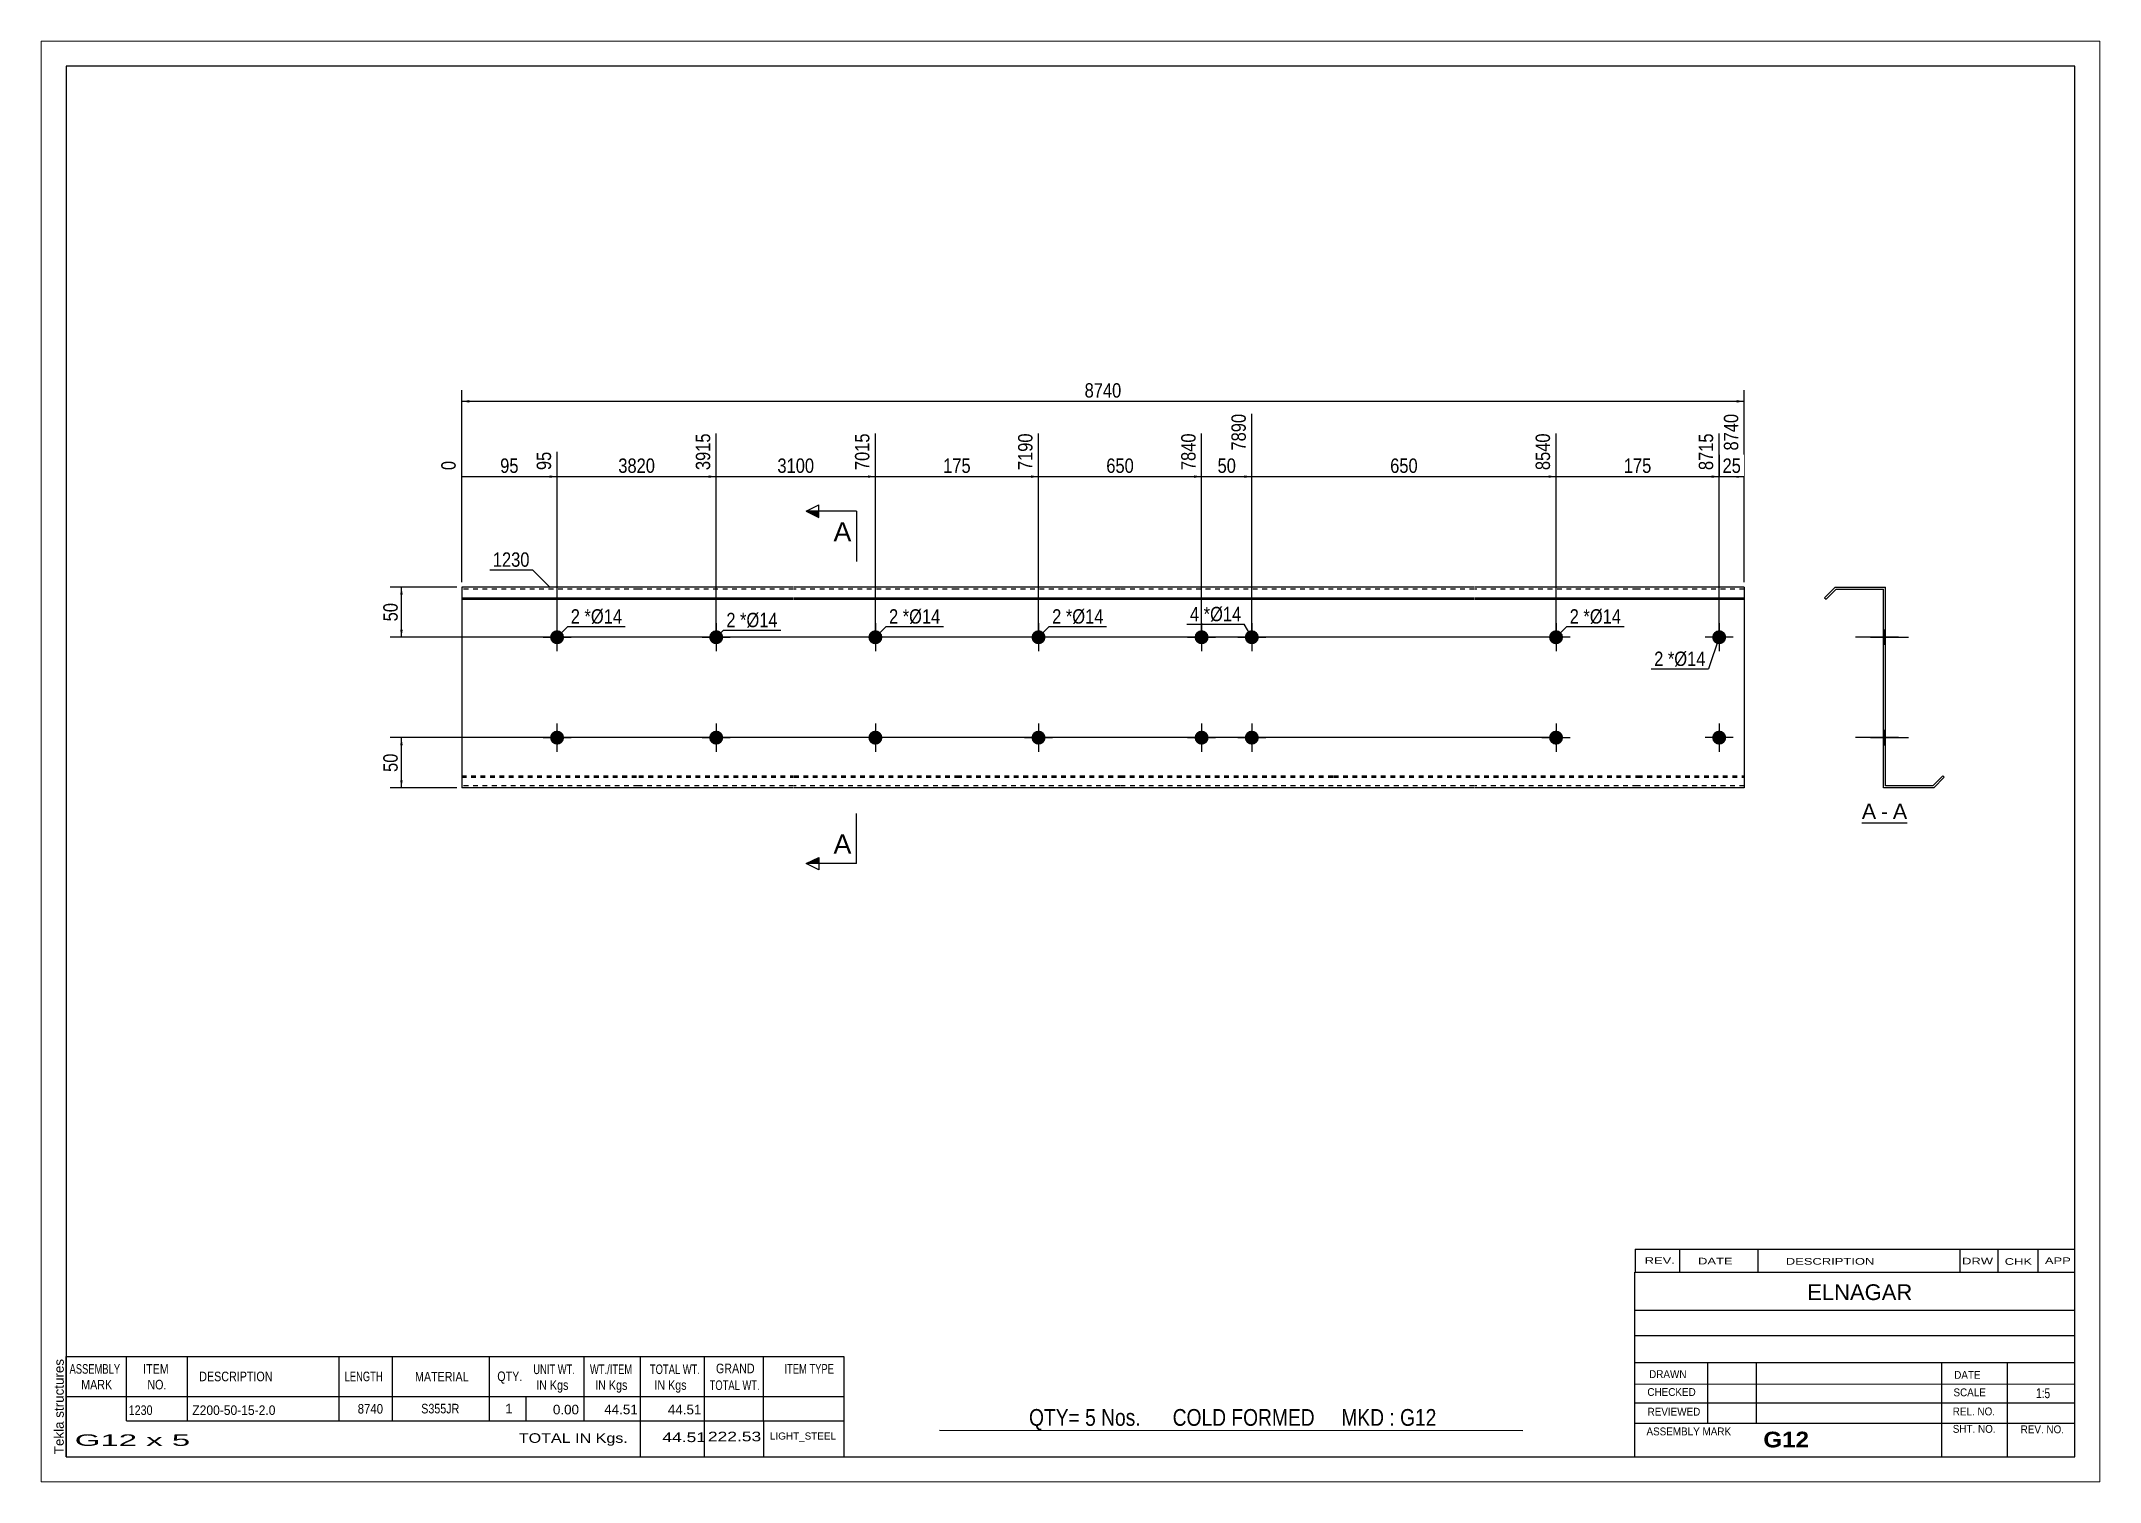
# Paper-space layout 'Layout1' of a CAD drawing. Header units: millimetres. Extents: x 0 to 410, y 0 to 287.
# The model-space entities are those that its viewports show. They can reach past a viewport. Long polylines and large blocks are cut down to what shows.
import ezdxf

# ---------------------------------------------------------------- set-up
doc = ezdxf.new("R2010")
doc.units = ezdxf.units.MM
doc.linetypes.add('DXK_LINE_DOT1', pattern=[1.8814, 0.9407, -0.9407])
doc.layers.add('Viewport layer', color=7, linetype='Continuous', plot=False)
doc.styles.add('Arial', font='ARIAL.TTF', dxfattribs={"height": 0.2})
doc.styles.add('Arial Bold', font='ARIALBD.TTF', dxfattribs={"height": 0.2})
doc.styles.add('Arial Narrow', font='ARIALN.TTF', dxfattribs={"height": 0.2})

# ---------------------------------------------------------------- blocks, each defined once
blk = doc.blocks.new('Unknown-629087860-1616')
at = {"color": 5, "linetype": 'Continuous'}
for p, q in [((321.25, 123.75), (-78.75, 123.75)), ((-78.75, 123.75), (-78.75, -153.25)), ((321.25, -153.25), (321.25, 123.75)), ((-78.75, -153.25), (321.25, -153.25))]:
    blk.add_line(p, q, dxfattribs=at)
at = {"color": 174, "linetype": 'Continuous', "style": 'Arial'}
blk.add_text('Tekla structures', height=1.9102, rotation=90, dxfattribs=at).set_placement((-79.25, -152.75))
blk = doc.blocks.new('Unknown-629087860-12 - 1231')
at = {"color": 7, "linetype": 'Continuous'}
blk.add_line((278.85, -26.95), (287.88, -26.95), dxfattribs=at)
at = {"color": 0, "linetype": 'Continuous'}
blk.add_wipeout([(281.69, -26.2), (281.69, -23), (278.85, -23), (278.85, -26.2)], dxfattribs=at)
blk.add_wipeout([(284.07, -26.2), (284.07, -23), (282.65, -23), (282.65, -26.2)], dxfattribs=at)
at = {"color": 96, "linetype": 'Continuous', "style": 'Arial'}
blk.add_text('A', height=3.06, dxfattribs=at).set_placement((278.85, -26.2))
at = {"color": 0, "linetype": 'Continuous'}
blk.add_wipeout([(287.88, -26.2), (287.88, -23), (285.03, -23), (285.03, -26.2)], dxfattribs=at)
at = {"color": 96, "linetype": 'Continuous', "style": 'Arial'}
for s, p in [('A', (285.03, -26.2)), ('-', (282.65, -26.2))]:
    blk.add_text(s, height=3.06, dxfattribs=at).set_placement(p)
blk = doc.blocks.new('Bolt-629087860-1223 - 1203')
at = {"linetype": 'Continuous'}
blk.add_hatch(color=3, dxfattribs=at).paths.add_polyline_path([(116.28, -10, -1), (113.48, -10, -1)])
at = {"color": 3, "linetype": 'Continuous'}
for p, q in [((114.88, -7.2), (114.88, -12.8)), ((112.08, -10), (117.68, -10))]:
    blk.add_line(p, q, dxfattribs=at)
blk = doc.blocks.new('Part-629087860-1218 - 1203')
at = {"color": 2, "linetype": 'Continuous'}
for p, q in [((0, 20), (0, -20)), ((35.19, 20), (0, 20)), ((0, 17.88), (35.19, 17.88)), ((0, 17.6), (35.19, 17.6)), ((66.09, 20), (35.29, 20)), ((35.29, 17.88), (66.09, 17.88)), ((35.29, 17.6), (66.09, 17.6)), ((98.58, 20), (66.19, 20)), ((66.19, 17.88), (98.58, 17.88)), ((66.19, 17.6), (98.58, 17.6)), ((131.07, 20), (98.68, 20)), ((98.68, 17.88), (131.07, 17.88)), ((98.68, 17.6), (131.07, 17.6)), ((173.56, 20), (131.17, 20)), ((131.17, 17.88), (173.56, 17.88)), ((131.17, 17.6), (173.56, 17.6)), ((201.66, 20), (173.66, 20)), ((173.66, 17.88), (201.66, 17.88)), ((173.66, 17.6), (201.66, 17.6)), ((234.15, 20), (201.76, 20)), ((201.76, 17.88), (234.15, 17.88)), ((201.76, 17.6), (234.15, 17.6)), ((255.44, 20), (234.25, 20)), ((234.25, 17.88), (255.44, 17.88)), ((234.25, 17.6), (255.44, 17.6)), ((255.44, 20), (255.44, -20)), ((35.19, -20), (0, -20)), ((66.09, -20), (35.29, -20)), ((98.58, -20), (66.19, -20)), ((131.07, -20), (98.68, -20)), ((173.56, -20), (131.17, -20)), ((201.66, -20), (173.66, -20)), ((234.15, -20), (201.76, -20)), ((255.44, -20), (234.25, -20))]:
    blk.add_line(p, q, dxfattribs=at)
at = {"color": 7, "linetype": 'DXK_LINE_DOT1'}
for p, q in [((35.19, 19.6), (0, 19.6)), ((66.09, 19.6), (35.29, 19.6)), ((98.58, 19.6), (66.19, 19.6)), ((131.07, 19.6), (98.68, 19.6)), ((173.56, 19.6), (131.17, 19.6)), ((201.66, 19.6), (173.66, 19.6)), ((234.15, 19.6), (201.76, 19.6)), ((255.44, 19.6), (234.25, 19.6)), ((0, -17.6), (35.19, -17.6)), ((0, -17.88), (35.19, -17.88)), ((35.19, -19.6), (0, -19.6)), ((35.29, -17.6), (66.09, -17.6)), ((35.29, -17.88), (66.09, -17.88)), ((66.09, -19.6), (35.29, -19.6)), ((66.19, -17.6), (98.58, -17.6)), ((66.19, -17.88), (98.58, -17.88)), ((98.58, -19.6), (66.19, -19.6)), ((98.68, -17.6), (131.07, -17.6)), ((98.68, -17.88), (131.07, -17.88)), ((131.07, -19.6), (98.68, -19.6)), ((131.17, -17.6), (173.56, -17.6)), ((131.17, -17.88), (173.56, -17.88)), ((173.56, -19.6), (131.17, -19.6)), ((173.66, -17.6), (201.66, -17.6)), ((173.66, -17.88), (201.66, -17.88)), ((201.66, -19.6), (173.66, -19.6)), ((201.76, -17.6), (234.15, -17.6)), ((201.76, -17.88), (234.15, -17.88)), ((234.15, -19.6), (201.76, -19.6)), ((234.25, -17.6), (255.44, -17.6)), ((234.25, -17.88), (255.44, -17.88)), ((255.44, -19.6), (234.25, -19.6))]:
    blk.add_line(p, q, dxfattribs=at)
blk = doc.blocks.new('Bolt-629087860-1219 - 1203')
at = {"linetype": 'Continuous'}
for points in [[(83.79, 10, -1), (80.99, 10, -1)], [(83.79, -10, -1), (80.99, -10, -1)]]:
    blk.add_hatch(color=3, dxfattribs=at).paths.add_polyline_path(points)
at = {"color": 3, "linetype": 'Continuous'}
for p, q in [((82.39, 12.8), (82.39, 7.2)), ((85.19, 10), (79.59, 10)), ((82.39, -7.2), (82.39, -12.8)), ((85.19, -10), (79.59, -10))]:
    blk.add_line(p, q, dxfattribs=at)
blk = doc.blocks.new('Bolt-629087860-1220 - 1203')
at = {"linetype": 'Continuous'}
for points in [[(251.84, 10, -1), (249.04, 10, -1)], [(251.84, -10, -1), (249.04, -10, -1)]]:
    blk.add_hatch(color=3, dxfattribs=at).paths.add_polyline_path(points)
at = {"color": 3, "linetype": 'Continuous'}
for p, q in [((250.44, 12.8), (250.44, 7.2)), ((253.24, 10), (247.64, 10)), ((250.44, -7.2), (250.44, -12.8)), ((253.24, -10), (247.64, -10))]:
    blk.add_line(p, q, dxfattribs=at)
blk = doc.blocks.new('Bolt-629087860-1221 - 1203')
at = {"linetype": 'Continuous'}
for points in [[(52.09, 10, -1), (49.29, 10, -1)], [(52.09, -10, -1), (49.29, -10, -1)]]:
    blk.add_hatch(color=3, dxfattribs=at).paths.add_polyline_path(points)
at = {"color": 3, "linetype": 'Continuous'}
for p, q in [((50.69, 12.8), (50.69, 7.2)), ((47.89, 10), (53.49, 10)), ((50.69, -7.2), (50.69, -12.8)), ((47.89, -10), (53.49, -10))]:
    blk.add_line(p, q, dxfattribs=at)
blk = doc.blocks.new('Bolt-629087860-1222 - 1203')
at = {"linetype": 'Continuous'}
for points in [[(148.76, 10, -1), (145.96, 10, -1)], [(158.76, 10, -1), (155.96, 10, -1)], [(148.76, -10, -1), (145.96, -10, -1)], [(158.76, -10, -1), (155.96, -10, -1)]]:
    blk.add_hatch(color=3, dxfattribs=at).paths.add_polyline_path(points)
at = {"color": 3, "linetype": 'Continuous'}
for p, q in [((147.36, 12.8), (147.36, 7.2)), ((157.36, 12.8), (157.36, 7.2)), ((144.56, 10), (150.16, 10)), ((154.56, 10), (160.16, 10)), ((147.36, -7.2), (147.36, -12.8)), ((157.36, -7.2), (157.36, -12.8)), ((144.56, -10), (150.16, -10)), ((154.56, -10), (160.16, -10))]:
    blk.add_line(p, q, dxfattribs=at)
blk = doc.blocks.new('Bolt-629087860-1224 - 1203')
at = {"linetype": 'Continuous'}
blk.add_hatch(color=3, dxfattribs=at).paths.add_polyline_path([(219.35, -10, -1), (216.55, -10, -1)])
at = {"color": 3, "linetype": 'Continuous'}
for p, q in [((217.95, -7.2), (217.95, -12.8)), ((215.15, -10), (220.75, -10))]:
    blk.add_line(p, q, dxfattribs=at)
blk = doc.blocks.new('Bolt-629087860-1225 - 1203')
at = {"linetype": 'Continuous'}
blk.add_hatch(color=3, dxfattribs=at).paths.add_polyline_path([(219.35, 10, -1), (216.55, 10, -1)])
at = {"color": 3, "linetype": 'Continuous'}
for p, q in [((217.95, 12.8), (217.95, 7.2)), ((220.75, 10), (215.15, 10))]:
    blk.add_line(p, q, dxfattribs=at)
blk = doc.blocks.new('Bolt-629087860-1226 - 1203')
at = {"linetype": 'Continuous'}
blk.add_hatch(color=3, dxfattribs=at).paths.add_polyline_path([(116.28, 10, -1), (113.48, 10, -1)])
at = {"color": 3, "linetype": 'Continuous'}
for p, q in [((114.88, 12.8), (114.88, 7.2)), ((117.68, 10), (112.08, 10))]:
    blk.add_line(p, q, dxfattribs=at)
blk = doc.blocks.new('Bolt-629087860-1227 - 1203')
at = {"linetype": 'Continuous'}
for points in [[(17.6, 10, -1), (20.4, 10, -1)], [(17.6, -10, -1), (20.4, -10, -1)]]:
    blk.add_hatch(color=3, dxfattribs=at).paths.add_polyline_path(points)
at = {"color": 3, "linetype": 'Continuous'}
for p, q in [((19, 7.2), (19, 12.8)), ((16.2, 10), (21.8, 10)), ((19, -12.8), (19, -7.2)), ((16.2, -10), (21.8, -10))]:
    blk.add_line(p, q, dxfattribs=at)
blk = doc.blocks.new('Part-629087860-1233 - 1231')
at = {"color": 2, "linetype": 'Continuous'}
for p, q in [((273.56, 20), (271.44, 17.88)), ((271.44, 17.88), (271.72, 17.6)), ((271.72, 17.6), (273.73, 19.6)), ((273.56, 20), (283.56, 20)), ((273.73, 19.6), (283.16, 19.6)), ((283.16, -20), (283.16, 19.6)), ((283.56, -19.6), (283.56, 20)), ((293.16, -20), (283.16, -20)), ((292.99, -19.6), (283.56, -19.6)), ((292.99, -19.6), (295, -17.6)), ((295.28, -17.88), (293.16, -20)), ((295, -17.6), (295.28, -17.88))]:
    blk.add_line(p, q, dxfattribs=at)
blk = doc.blocks.new('Bolt-629087860-1234 - 1231')
at = {"linetype": 'Continuous'}
for points in [[(283.56, 8.6), (283.56, 11.4), (283.16, 11.4), (283.16, 8.6)], [(283.56, -11.4), (283.56, -8.6), (283.16, -8.6), (283.16, -11.4)]]:
    blk.add_hatch(color=3, dxfattribs=at).paths.add_polyline_path(points)
at = {"color": 3, "linetype": 'Continuous'}
for p, q in [((285.16, 10), (278.56, 10)), ((283.56, 11.4), (283.16, 11.4)), ((283.56, 8.6), (283.16, 8.6)), ((285.16, -10), (278.56, -10)), ((283.56, -8.6), (283.16, -8.6)), ((283.56, -11.4), (283.16, -11.4))]:
    blk.add_line(p, q, dxfattribs=at)
blk = doc.blocks.new('Bolt-629087860-1235 - 1231')
at = {"linetype": 'Continuous'}
for points in [[(283.56, 8.6), (283.56, 11.4), (283.16, 11.4), (283.16, 8.6)], [(283.56, -11.4), (283.56, -8.6), (283.16, -8.6), (283.16, -11.4)]]:
    blk.add_hatch(color=3, dxfattribs=at).paths.add_polyline_path(points)
at = {"color": 3, "linetype": 'Continuous'}
for p, q in [((285.16, 10), (278.56, 10)), ((283.56, 11.4), (283.16, 11.4)), ((283.56, 8.6), (283.16, 8.6)), ((285.16, -10), (278.56, -10)), ((283.56, -8.6), (283.16, -8.6)), ((283.56, -11.4), (283.16, -11.4))]:
    blk.add_line(p, q, dxfattribs=at)
blk = doc.blocks.new('Bolt-629087860-1236 - 1231')
at = {"linetype": 'Continuous'}
for points in [[(283.56, 8.6), (283.56, 11.4), (283.16, 11.4), (283.16, 8.6)], [(283.56, -11.4), (283.56, -8.6), (283.16, -8.6), (283.16, -11.4)]]:
    blk.add_hatch(color=3, dxfattribs=at).paths.add_polyline_path(points)
at = {"color": 3, "linetype": 'Continuous'}
for p, q in [((283.16, 11.4), (283.56, 11.4)), ((283.16, 10), (287.56, 10)), ((283.16, 8.6), (283.56, 8.6)), ((283.16, -8.6), (283.56, -8.6)), ((283.16, -10), (287.56, -10)), ((283.16, -11.4), (283.56, -11.4))]:
    blk.add_line(p, q, dxfattribs=at)
blk = doc.blocks.new('Bolt-629087860-1237 - 1231')
at = {"linetype": 'Continuous'}
for points in [[(283.56, 8.6), (283.56, 11.4), (283.16, 11.4), (283.16, 8.6)], [(283.56, 8.6), (283.56, 11.4), (283.16, 11.4), (283.16, 8.6)], [(283.56, -11.4), (283.56, -8.6), (283.16, -8.6), (283.16, -11.4)], [(283.56, -11.4), (283.56, -8.6), (283.16, -8.6), (283.16, -11.4)]]:
    blk.add_hatch(color=3, dxfattribs=at).paths.add_polyline_path(points)
at = {"color": 3, "linetype": 'Continuous'}
for p, q in [((280.56, 10), (288.16, 10)), ((280.56, 10), (288.16, 10)), ((283.16, 11.4), (283.56, 11.4)), ((283.16, 11.4), (283.56, 11.4)), ((283.16, 8.6), (283.56, 8.6)), ((283.16, 8.6), (283.56, 8.6)), ((280.56, -10), (288.16, -10)), ((280.56, -10), (288.16, -10)), ((283.16, -8.6), (283.56, -8.6)), ((283.16, -8.6), (283.56, -8.6)), ((283.16, -11.4), (283.56, -11.4)), ((283.16, -11.4), (283.56, -11.4))]:
    blk.add_line(p, q, dxfattribs=at)
blk = doc.blocks.new('Bolt-629087860-1238 - 1231')
at = {"linetype": 'Continuous'}
blk.add_hatch(color=3, dxfattribs=at).paths.add_polyline_path([(283.56, -11.4), (283.56, -8.6), (283.16, -8.6), (283.16, -11.4)])
at = {"color": 3, "linetype": 'Continuous'}
for p, q in [((281.26, -10), (287.86, -10)), ((283.16, -8.6), (283.56, -8.6)), ((283.16, -11.4), (283.56, -11.4))]:
    blk.add_line(p, q, dxfattribs=at)
blk = doc.blocks.new('Bolt-629087860-1239 - 1231')
at = {"linetype": 'Continuous'}
blk.add_hatch(color=3, dxfattribs=at).paths.add_polyline_path([(283.56, -11.4), (283.56, -8.6), (283.16, -8.6), (283.16, -11.4)])
at = {"color": 3, "linetype": 'Continuous'}
for p, q in [((281.26, -10), (287.86, -10)), ((283.16, -8.6), (283.56, -8.6)), ((283.16, -11.4), (283.56, -11.4))]:
    blk.add_line(p, q, dxfattribs=at)
blk = doc.blocks.new('Bolt-629087860-1240 - 1231')
at = {"linetype": 'Continuous'}
blk.add_hatch(color=3, dxfattribs=at).paths.add_polyline_path([(283.56, 8.6), (283.56, 11.4), (283.16, 11.4), (283.16, 8.6)])
at = {"color": 3, "linetype": 'Continuous'}
for p, q in [((285.16, 10), (278.56, 10)), ((283.56, 11.4), (283.16, 11.4)), ((283.56, 8.6), (283.16, 8.6))]:
    blk.add_line(p, q, dxfattribs=at)
blk = doc.blocks.new('Bolt-629087860-1241 - 1231')
at = {"linetype": 'Continuous'}
blk.add_hatch(color=3, dxfattribs=at).paths.add_polyline_path([(283.56, 8.6), (283.56, 11.4), (283.16, 11.4), (283.16, 8.6)])
at = {"color": 3, "linetype": 'Continuous'}
for p, q in [((285.16, 10), (278.56, 10)), ((283.56, 11.4), (283.16, 11.4)), ((283.56, 8.6), (283.16, 8.6))]:
    blk.add_line(p, q, dxfattribs=at)
blk = doc.blocks.new('Bolt-629087860-1242 - 1231')
at = {"linetype": 'Continuous'}
for points in [[(283.16, 11.4), (283.16, 8.6), (283.56, 8.6), (283.56, 11.4)], [(283.16, -8.6), (283.16, -11.4), (283.56, -11.4), (283.56, -8.6)]]:
    blk.add_hatch(color=3, dxfattribs=at).paths.add_polyline_path(points)
at = {"color": 3, "linetype": 'Continuous'}
for p, q in [((286.16, 10), (277.56, 10)), ((283.56, 11.4), (283.16, 11.4)), ((283.56, 8.6), (283.16, 8.6)), ((286.16, -10), (277.56, -10)), ((283.56, -8.6), (283.16, -8.6)), ((283.56, -11.4), (283.16, -11.4))]:
    blk.add_line(p, q, dxfattribs=at)
blk = doc.blocks.new('StraightDimension-629087860-1316 - 1203')
at = {"linetype": 'Continuous'}
for points in [[(1.5, 56.75), (0, 57), (1.5, 57.25)], [(253.94, 57.25), (255.44, 57), (253.94, 56.75)]]:
    blk.add_hatch(color=7, dxfattribs=at).paths.add_polyline_path(points)
at = {"color": 7, "linetype": 'Continuous'}
for p, q in [((0, 21), (0, 59.25)), ((255.44, 21), (255.44, 59.25)), ((0, 57), (255.44, 57))]:
    blk.add_line(p, q, dxfattribs=at)
at = {"color": 0}
blk.add_wipeout([(131.98, 57.15), (131.98, 61.35), (123.46, 61.35), (123.46, 57.15)], dxfattribs=at)
at = {"color": 3, "style": 'Arial Narrow'}
blk.add_text('8740', height=2.863, dxfattribs=at).set_placement((124.06, 57.75))
blk = doc.blocks.new('StraightDimension-629087860-1256 - 1203')
at = {"linetype": 'Continuous'}
blk.add_hatch(color=7, dxfattribs=at).paths.add_polyline_path([(155.86, 42.25), (157.36, 42), (155.86, 41.75)])
at = {"color": 7, "linetype": 'Continuous'}
for p, q in [((157.36, 11), (157.36, 54.51)), ((147.36, 11), (147.36, 50.61)), ((147.36, 42), (157.36, 42))]:
    blk.add_line(p, q, dxfattribs=at)
at = {"color": 0}
blk.add_wipeout([(154.79, 42.15), (154.79, 46.35), (149.94, 46.35), (149.94, 42.15)], dxfattribs=at)
at = {"color": 0, "linetype": 'Continuous'}
blk.add_wipeout([(156.76, 55.11), (152.56, 55.11), (152.56, 46.6), (156.76, 46.6)], dxfattribs=at)
at = {"color": 3, "linetype": 'Continuous', "style": 'Arial Narrow'}
blk.add_text('7890', height=2.863, rotation=90.0002, dxfattribs=at).set_placement((156.16, 47.2))
at = {"color": 3, "style": 'Arial Narrow'}
blk.add_text('50', height=2.863, dxfattribs=at).set_placement((150.54, 42.75))
blk = doc.blocks.new('StraightDimension-629087860-1253 - 1203')
at = {"linetype": 'Continuous'}
blk.add_hatch(color=7, dxfattribs=at).paths.add_polyline_path([(253.94, 42.25), (255.44, 42), (253.94, 41.75)])
at = {"color": 7, "linetype": 'Continuous'}
for p, q in [((255.44, 21), (255.44, 54.51)), ((250.44, 11), (250.44, 50.61)), ((250.44, 42), (255.44, 42))]:
    blk.add_line(p, q, dxfattribs=at)
at = {"color": 0}
blk.add_wipeout([(255.37, 42.15), (255.37, 46.35), (250.51, 46.35), (250.51, 42.15)], dxfattribs=at)
at = {"color": 0, "linetype": 'Continuous'}
blk.add_wipeout([(254.84, 55.11), (250.64, 55.11), (250.64, 46.6), (254.84, 46.6)], dxfattribs=at)
at = {"color": 3, "linetype": 'Continuous', "style": 'Arial Narrow'}
blk.add_text('8740', height=2.863, rotation=90.0002, dxfattribs=at).set_placement((254.24, 47.2))
at = {"color": 3, "style": 'Arial Narrow'}
blk.add_text('25', height=2.863, dxfattribs=at).set_placement((251.11, 42.75))
blk = doc.blocks.new('StraightDimension-629087860-1254 - 1203')
at = {"linetype": 'Continuous'}
blk.add_hatch(color=7, dxfattribs=at).paths.add_polyline_path([(248.94, 42.25), (250.44, 42), (248.94, 41.75)])
at = {"color": 7, "linetype": 'Continuous'}
for p, q in [((217.95, 11), (217.95, 50.61)), ((250.44, 11), (250.44, 50.61)), ((217.95, 42), (250.44, 42))]:
    blk.add_line(p, q, dxfattribs=at)
at = {"color": 0, "linetype": 'Continuous'}
blk.add_wipeout([(249.84, 51.21), (245.64, 51.21), (245.64, 42.7), (249.84, 42.7)], dxfattribs=at)
at = {"color": 0}
blk.add_wipeout([(237.54, 42.15), (237.54, 46.35), (230.85, 46.35), (230.85, 42.15)], dxfattribs=at)
at = {"color": 3, "linetype": 'Continuous', "style": 'Arial Narrow'}
blk.add_text('8715', height=2.863, rotation=90.0002, dxfattribs=at).set_placement((249.24, 43.3))
at = {"color": 3, "style": 'Arial Narrow'}
blk.add_text('175', height=2.863, dxfattribs=at).set_placement((231.45, 42.75))
blk = doc.blocks.new('StraightDimension-629087860-1255 - 1203')
at = {"linetype": 'Continuous'}
blk.add_hatch(color=7, dxfattribs=at).paths.add_polyline_path([(216.45, 42.25), (217.95, 42), (216.45, 41.75)])
at = {"color": 7, "linetype": 'Continuous'}
for p, q in [((157.36, 11), (157.36, 54.51)), ((217.95, 11), (217.95, 50.61)), ((157.36, 42), (217.95, 42))]:
    blk.add_line(p, q, dxfattribs=at)
at = {"color": 0, "linetype": 'Continuous'}
blk.add_wipeout([(217.35, 51.21), (213.15, 51.21), (213.15, 42.7), (217.35, 42.7)], dxfattribs=at)
at = {"color": 0}
blk.add_wipeout([(191, 42.15), (191, 46.35), (184.32, 46.35), (184.32, 42.15)], dxfattribs=at)
at = {"color": 3, "linetype": 'Continuous', "style": 'Arial Narrow'}
blk.add_text('8540', height=2.863, rotation=90.0002, dxfattribs=at).set_placement((216.75, 43.3))
at = {"color": 3, "style": 'Arial Narrow'}
blk.add_text('650', height=2.863, dxfattribs=at).set_placement((184.92, 42.75))
blk = doc.blocks.new('StraightDimension-629087860-1257 - 1203')
at = {"linetype": 'Continuous'}
blk.add_hatch(color=7, dxfattribs=at).paths.add_polyline_path([(145.86, 42.25), (147.36, 42), (145.86, 41.75)])
at = {"color": 7, "linetype": 'Continuous'}
for p, q in [((114.88, 11), (114.88, 50.61)), ((147.36, 11), (147.36, 50.61)), ((114.88, 42), (147.36, 42))]:
    blk.add_line(p, q, dxfattribs=at)
at = {"color": 0, "linetype": 'Continuous'}
blk.add_wipeout([(146.76, 51.21), (142.56, 51.21), (142.56, 42.7), (146.76, 42.7)], dxfattribs=at)
at = {"color": 0}
blk.add_wipeout([(134.46, 42.15), (134.46, 46.35), (127.78, 46.35), (127.78, 42.15)], dxfattribs=at)
at = {"color": 3, "linetype": 'Continuous', "style": 'Arial Narrow'}
blk.add_text('7840', height=2.863, rotation=90.0002, dxfattribs=at).set_placement((146.16, 43.3))
at = {"color": 3, "style": 'Arial Narrow'}
blk.add_text('650', height=2.863, dxfattribs=at).set_placement((128.38, 42.75))
blk = doc.blocks.new('StraightDimension-629087860-1258 - 1203')
at = {"linetype": 'Continuous'}
blk.add_hatch(color=7, dxfattribs=at).paths.add_polyline_path([(113.38, 42.25), (114.88, 42), (113.38, 41.75)])
at = {"color": 7, "linetype": 'Continuous'}
for p, q in [((82.39, 11), (82.39, 50.61)), ((114.88, 11), (114.88, 50.61)), ((82.39, 42), (114.88, 42))]:
    blk.add_line(p, q, dxfattribs=at)
at = {"color": 0, "linetype": 'Continuous'}
blk.add_wipeout([(114.28, 51.21), (110.08, 51.21), (110.08, 42.7), (114.28, 42.7)], dxfattribs=at)
at = {"color": 0}
blk.add_wipeout([(101.97, 42.15), (101.97, 46.35), (95.29, 46.35), (95.29, 42.15)], dxfattribs=at)
at = {"color": 3, "linetype": 'Continuous', "style": 'Arial Narrow'}
blk.add_text('7190', height=2.863, rotation=90.0002, dxfattribs=at).set_placement((113.68, 43.3))
at = {"color": 3, "style": 'Arial Narrow'}
blk.add_text('175', height=2.863, dxfattribs=at).set_placement((95.89, 42.75))
blk = doc.blocks.new('StraightDimension-629087860-1259 - 1203')
at = {"linetype": 'Continuous'}
blk.add_hatch(color=7, dxfattribs=at).paths.add_polyline_path([(80.89, 42.25), (82.39, 42), (80.89, 41.75)])
at = {"color": 7, "linetype": 'Continuous'}
for p, q in [((50.69, 11), (50.69, 50.61)), ((82.39, 11), (82.39, 50.61)), ((50.69, 42), (82.39, 42))]:
    blk.add_line(p, q, dxfattribs=at)
at = {"color": 0, "linetype": 'Continuous'}
blk.add_wipeout([(81.79, 51.21), (77.59, 51.21), (77.59, 42.7), (81.79, 42.7)], dxfattribs=at)
at = {"color": 0}
blk.add_wipeout([(70.8, 42.15), (70.8, 46.35), (62.28, 46.35), (62.28, 42.15)], dxfattribs=at)
at = {"color": 3, "linetype": 'Continuous', "style": 'Arial Narrow'}
blk.add_text('7015', height=2.863, rotation=90.0002, dxfattribs=at).set_placement((81.19, 43.3))
at = {"color": 3, "style": 'Arial Narrow'}
blk.add_text('3100', height=2.863, dxfattribs=at).set_placement((62.88, 42.75))
blk = doc.blocks.new('StraightDimension-629087860-1260 - 1203')
at = {"linetype": 'Continuous'}
blk.add_hatch(color=7, dxfattribs=at).paths.add_polyline_path([(49.19, 42.25), (50.69, 42), (49.19, 41.75)])
at = {"color": 7, "linetype": 'Continuous'}
for p, q in [((50.69, 11), (50.69, 50.61)), ((19, 11), (19, 46.96)), ((19, 42), (50.69, 42))]:
    blk.add_line(p, q, dxfattribs=at)
at = {"color": 0, "linetype": 'Continuous'}
blk.add_wipeout([(50.09, 51.21), (45.89, 51.21), (45.89, 42.7), (50.09, 42.7)], dxfattribs=at)
at = {"color": 0}
blk.add_wipeout([(39.1, 42.15), (39.1, 46.35), (30.59, 46.35), (30.59, 42.15)], dxfattribs=at)
at = {"color": 3, "linetype": 'Continuous', "style": 'Arial Narrow'}
blk.add_text('3915', height=2.863, rotation=90.0002, dxfattribs=at).set_placement((49.49, 43.3))
at = {"color": 3, "style": 'Arial Narrow'}
blk.add_text('3820', height=2.863, dxfattribs=at).set_placement((31.19, 42.75))
blk = doc.blocks.new('StraightDimension-629087860-1261 - 1203')
at = {"linetype": 'Continuous'}
blk.add_hatch(color=7, dxfattribs=at).paths.add_polyline_path([(17.5, 42.25), (19, 42), (17.5, 41.75)])
at = {"color": 7, "linetype": 'Continuous'}
for p, q in [((0, 21), (0, 45.13)), ((19, 11), (19, 46.96)), ((0, 42), (19, 42))]:
    blk.add_line(p, q, dxfattribs=at)
at = {"color": 0, "linetype": 'Continuous'}
for points in [[(-0.6, 45.73), (-4.8, 45.73), (-4.8, 42.7), (-0.6, 42.7)], [(18.4, 47.56), (14.2, 47.56), (14.2, 42.7), (18.4, 42.7)]]:
    blk.add_wipeout(points, dxfattribs=at)
at = {"color": 0}
blk.add_wipeout([(11.93, 42.15), (11.93, 46.35), (7.07, 46.35), (7.07, 42.15)], dxfattribs=at)
at = {"color": 3, "style": 'Arial Narrow'}
blk.add_text('95', height=2.863, dxfattribs=at).set_placement((7.67, 42.75))
at = {"color": 3, "linetype": 'Continuous', "style": 'Arial Narrow'}
for s, height, p in [('95', 2.863, (17.8, 43.3)), ('0', 2.86, (-1.2, 43.3))]:
    blk.add_text(s, height=height, rotation=90.0002, dxfattribs=at).set_placement(p)
blk = doc.blocks.new('StraightDimension-629087860-1294 - 1203')
at = {"linetype": 'Continuous'}
for points in [[(-12.25, 18.5), (-12, 20), (-11.75, 18.5)], [(-11.75, 11.5), (-12, 10), (-12.25, 11.5)]]:
    blk.add_hatch(color=7, dxfattribs=at).paths.add_polyline_path(points)
at = {"color": 7, "linetype": 'Continuous'}
for p, q in [((-1, 20), (-14.25, 20)), ((-12, 10), (-12, 20)), ((216.95, 10), (-14.25, 10))]:
    blk.add_line(p, q, dxfattribs=at)
at = {"color": 0}
blk.add_wipeout([(-12.15, 17.43), (-16.35, 17.43), (-16.35, 12.57), (-12.15, 12.57)], dxfattribs=at)
at = {"color": 3, "style": 'Arial Narrow'}
blk.add_text('50', height=2.863, rotation=90.0002, dxfattribs=at).set_placement((-12.75, 13.17))
blk = doc.blocks.new('StraightDimension-629087860-1305 - 1203')
at = {"linetype": 'Continuous'}
for points in [[(-12.25, -11.5), (-12, -10), (-11.75, -11.5)], [(-11.75, -18.5), (-12, -20), (-12.25, -18.5)]]:
    blk.add_hatch(color=7, dxfattribs=at).paths.add_polyline_path(points)
at = {"color": 7, "linetype": 'Continuous'}
for p, q in [((216.95, -10), (-14.25, -10)), ((-12, -20), (-12, -10)), ((-1, -20), (-14.25, -20))]:
    blk.add_line(p, q, dxfattribs=at)
at = {"color": 0}
blk.add_wipeout([(-12.15, -12.57), (-16.35, -12.57), (-16.35, -17.43), (-12.15, -17.43)], dxfattribs=at)
at = {"color": 3, "style": 'Arial Narrow'}
blk.add_text('50', height=2.863, rotation=90.0002, dxfattribs=at).set_placement((-12.75, -16.83))
blk = doc.blocks.new('CBS_BOM-629087860-1642')
at = {"color": 7, "linetype": 'Continuous'}
for p, q in [((-78.78, -141.28), (-78.78, -133.28)), ((-78.78, -133.28), (76.14, -133.28)), ((-66.78, -141.28), (-66.78, -133.28)), ((-54.59, -141.28), (-54.59, -133.28)), ((-24.43, -141.28), (-24.43, -133.28)), ((-13.75, -141.28), (-13.75, -133.28)), ((5.57, -141.28), (5.57, -133.28)), ((24.37, -141.28), (24.37, -133.28)), ((35.58, -141.28), (35.58, -133.28)), ((48.37, -141.28), (48.37, -133.28)), ((60.12, -141.28), (60.12, -133.28)), ((76.14, -133.29), (76.14, -141.27)), ((-78.78, -141.28), (76.14, -141.28)), ((-78.78, -146.08), (-78.78, -141.28)), ((-66.78, -146.08), (-66.78, -141.28)), ((-54.59, -146.08), (-54.59, -141.28)), ((-24.43, -146.08), (-24.43, -141.28)), ((-13.75, -146.08), (-13.75, -141.28)), ((5.57, -146.08), (5.57, -141.28)), ((12.83, -146.08), (12.83, -141.28)), ((24.37, -146.08), (24.37, -141.28)), ((35.58, -146.08), (35.58, -141.28)), ((48.37, -146.08), (48.37, -141.28)), ((60.14, -146.08), (60.14, -141.28)), ((76.14, -141.28), (76.14, -146.08)), ((-78.78, -153.28), (-78.78, -146.1)), ((-66.78, -146.08), (76.14, -146.08)), ((35.58, -153.28), (35.58, -146.1)), ((48.37, -153.28), (48.37, -146.1)), ((60.18, -153.28), (60.18, -146.1)), ((76.14, -146.08), (76.14, -153.28)), ((-78.78, -153.28), (76.14, -153.28))]:
    blk.add_line(p, q, dxfattribs=at)
at = {"color": 3, "linetype": 'Continuous', "style": 'Arial'}
for s, height, width, p in [('ASSEMBLY', 1.91, 0.7, (-78.1, -136.71)), ('ITEM', 1.91, 0.8, (-63.45, -136.71)), ('UNIT WT.', 1.91, 0.7, (14.26, -136.78)), ('WT./ITEM', 1.91, 0.7, (25.55, -136.78)), ('TOTAL WT.', 1.91, 0.7, (37.49, -136.78)), ('GRAND', 1.91, 0.8, (50.64, -136.62)), ('ITEM TYPE', 1.91, 0.7, (64.28, -136.7)), ('MARK', 1.91, 0.8, (-75.78, -139.84)), ('NO.', 1.91, 0.8, (-62.6, -139.84)), ('DESCRIPTION', 1.9102, 0.8, (-52.27, -138.21)), ('LENGTH', 1.91, 0.7, (-23.32, -138.21)), ('MATERIAL', 1.91, 0.8, (-9.3, -138.26)), ('QTY.', 1.91, 0.8, (7.09, -138.18)), ('IN Kgs', 1.91, 0.8, (14.84, -139.92)), ('IN Kgs', 1.91, 0.8, (26.59, -139.92)), ('IN Kgs', 1.91, 0.8, (38.38, -139.92)), ('TOTAL WT.', 1.91, 0.7, (49.38, -139.96))]:
    blk.add_text(s, height=height, dxfattribs=dict(at, width=width)).set_placement(p)
at = {"color": 7, "linetype": 'Continuous', "style": 'Arial'}
for s, height, width, p in [('1230', 1.91, 0.8, (-66.32, -144.93)), ('Z200-50-15-2.0', 1.9102, 0.9, (-53.65, -144.93)), ('8740', 1.91, 0.85, (-20.71, -144.65)), ('S355JR', 1.91, 0.8, (-8.06, -144.62))]:
    blk.add_text(s, height=height, dxfattribs=dict(at, width=width)).set_placement(p)
for s, p in [('1', (8.66, -144.62)), ('0.00', (18.17, -144.81)), ('44.51', (28.39, -144.78)), ('44.51', (41.06, -144.81))]:
    blk.add_text(s, height=1.91, dxfattribs=at).set_placement(p)
at = {"color": 6, "linetype": 'Continuous', "style": 'Arial'}
for s, height, width, p in [('G12 x 5', 2.292, 2.05, (-77.06, -151.09)), ('TOTAL IN Kgs.', 1.9102, 1.2, (11.38, -150.48)), ('44.51', 1.91, 1.3, (39.97, -150.33)), ('222.53', 1.91, 1.3, (49.04, -150.17))]:
    blk.add_text(s, height=height, dxfattribs=dict(at, width=width)).set_placement(p)
blk.add_text('LIGHT_STEEL', height=1.4135, dxfattribs=at).set_placement((61.39, -149.83))
blk = doc.blocks.new('CBS_CALLOFF-629087860-1643')
at = {"color": 7, "linetype": 'Continuous'}
blk.add_line((95.13, -147.98), (211.36, -148), dxfattribs=at)
at = {"color": 3, "linetype": 'Continuous', "style": 'Arial Narrow'}
blk.add_text('QTY= 5 Nos.      COLD FORMED     MKD : G12', height=3.3405, dxfattribs=at).set_placement((112.99, -147.09))
blk = doc.blocks.new('CBS_NAME_BLOG-629087860-1644')
at = {"color": 7, "linetype": 'Continuous'}
for p, q in [((233.66, -116.5), (321.18, -116.5)), ((233.66, -153.21), (233.66, -116.5)), ((233.66, -124.04), (321.18, -124.04)), ((233.73, -129.09), (321.25, -129.09)), ((233.66, -134.46), (321.18, -134.46)), ((248.18, -146.57), (248.18, -134.47)), ((257.87, -146.54), (257.87, -134.47)), ((294.78, -153.21), (294.78, -134.48)), ((307.83, -153.21), (307.83, -134.47)), ((233.67, -138.76), (321.25, -138.74)), ((233.66, -142.51), (321.18, -142.51)), ((233.66, -146.55), (321.18, -146.55)), ((233.66, -153.25), (321.25, -153.25))]:
    blk.add_line(p, q, dxfattribs=at)
at = {"color": 3, "linetype": 'Continuous', "style": 'Arial'}
blk.add_text('ELNAGAR', height=3.133, dxfattribs=at).set_placement((267.98, -122.03))
at = {"color": 3, "linetype": 'Continuous'}
for s, height, style, width, p in [('DRAWN', 1.566, 'Arial', 0.9, (236.49, -137.57)), ('DATE', 1.566, 'Arial', 0.9, (297.25, -137.73)), ('CHECKED', 1.566, 'Arial', 0.9, (236.14, -141.14)), ('REVIEWED', 1.566, 'Arial', 0.9, (236.18, -145.06)), ('REL. NO.', 1.566, 'Arial', 0.9, (296.96, -145.01)), ('SCALE', 1.566, 'Arial', 0.9, (297.1, -141.21)), ('1:5', 1.957, 'Arial Narrow', 0.9, (313.55, -141.57)), ('ASSEMBLY MARK', 1.5663, 'Arial', 0.9, (235.96, -148.99)), ('SHT. NO.', 1.566, 'Arial', 0.9, (296.96, -148.48)), ('REV. NO.', 1.566, 'Arial', 0.9, (310.48, -148.57)), ('G12', 3.131, 'Arial Bold', 1.1, (259.24, -151.39))]:
    blk.add_text(s, height=height, dxfattribs=dict(at, style=style, width=width)).set_placement(p)
blk = doc.blocks.new('CBS_REVISION-629087860-1645')
at = {"color": 7, "linetype": 'Continuous'}
for p, q in [((233.74, -111.87), (321.24, -111.87)), ((233.74, -111.87), (233.74, -116.5)), ((242.54, -111.87), (242.54, -116.5)), ((258.13, -111.87), (258.13, -116.44)), ((298.39, -111.87), (298.39, -116.5)), ((305.93, -111.87), (305.93, -116.5)), ((313.88, -111.87), (313.88, -116.5)), ((233.74, -116.5), (321.24, -116.5))]:
    blk.add_line(p, q, dxfattribs=at)
at = {"color": 7, "style": 'Arial Narrow', "width": 1.7}
for s, height, p in [('REV.', 1.326, (235.6, -114.82)), ('DATE', 1.326, (246.23, -114.94)), ('DESCRIPTION', 1.3257, (263.71, -114.99)), ('DRW', 1.326, (298.82, -114.93)), ('CHK', 1.326, (307.31, -115.02)), ('APP', 1.326, (315.31, -114.87))]:
    blk.add_text(s, height=height, dxfattribs=at).set_placement(p)
blk = doc.blocks.new('Mark-629087860-1336 - 1203')
at = {"color": 0}
blk.add_wipeout([(239.33, 4.28), (239.33, 7.28), (237.5, 7.28), (237.5, 4.28)], dxfattribs=at)
blk.add_wipeout([(239.33, 4.28), (239.33, 7.28), (237.5, 7.28), (237.5, 4.28)], dxfattribs=at)
blk.add_wipeout([(241.5, 4.28), (241.5, 7.28), (240.23, 7.28), (240.23, 4.28)], dxfattribs=at)
blk.add_wipeout([(241.5, 4.28), (241.5, 7.28), (240.23, 7.28), (240.23, 4.28)], dxfattribs=at)
at = {"color": 3, "style": 'Arial Narrow'}
blk.add_text('2', height=2.86, dxfattribs=at).set_placement((237.5, 4.28))
at = {"color": 0}
blk.add_wipeout([(247.72, 4.28), (247.72, 7.28), (241.5, 7.28), (241.5, 4.28)], dxfattribs=at)
blk.add_wipeout([(247.72, 4.28), (247.72, 7.28), (241.5, 7.28), (241.5, 4.28)], dxfattribs=at)
at = {"color": 7, "linetype": 'Continuous'}
for p in [(250.44, 10), (236.9, 3.68)]:
    blk.add_line(p, (248.32, 3.68), dxfattribs=at)
at = {"color": 3, "style": 'Arial Narrow'}
for s, height, p in [('*', 2.86, (240.23, 4.28)), ('Ø14', 2.863, (241.5, 4.28))]:
    blk.add_text(s, height=height, dxfattribs=at).set_placement(p)
blk = doc.blocks.new('SectionMark-629087860-1251 - 1203')
at = {"linetype": 'Continuous'}
for points in [[(71.11, 35.1), (71.11, 33.85), (68.61, 35.1)], [(71.11, -33.85), (71.11, -35.1), (68.61, -35.1)]]:
    blk.add_hatch(color=30, dxfattribs=at).paths.add_polyline_path(points)
at = {"color": 30, "linetype": 'Continuous'}
for p, q in [((68.61, 35.1), (71.11, 36.35)), ((68.61, 35.1), (71.11, 33.85)), ((71.11, 33.85), (71.11, 36.35)), ((68.61, -35.1), (71.11, -33.85)), ((71.11, -36.35), (68.61, -35.1)), ((71.11, -33.85), (71.11, -36.35))]:
    blk.add_line(p, q, dxfattribs=at)
at = {"color": 0, "linetype": 'Continuous'}
for points in [[(77.61, 29.1), (77.61, 33.1), (74.05, 33.1), (74.05, 29.1)], [(77.61, -33.1), (77.61, -29.1), (74.05, -29.1), (74.05, -33.1)]]:
    blk.add_wipeout(points, dxfattribs=at)
at = {"color": 30, "linetype": 'Continuous'}
for p, q in [((78.61, 35.1), (68.61, 35.1)), ((78.61, 35.1), (78.61, 25.1)), ((78.61, -35.1), (78.61, -25.1)), ((78.61, -35.1), (68.61, -35.1))]:
    blk.add_line(p, q, dxfattribs=at)
at = {"color": 96, "linetype": 'Continuous', "style": 'Arial'}
for p in [(74.05, 29.1), (74.05, -33.1)]:
    blk.add_text('A', height=3.82, dxfattribs=at).set_placement(p)
blk = doc.blocks.new('Mark-629087860-1319 - 1203')
at = {"color": 0}
blk.add_wipeout([(13.51, 24.04), (13.51, 27.04), (6.2, 27.04), (6.2, 24.04)], dxfattribs=at)
blk.add_wipeout([(13.51, 24.04), (13.51, 27.04), (6.2, 27.04), (6.2, 24.04)], dxfattribs=at)
at = {"color": 7, "linetype": 'Continuous'}
for p in [(5.6, 23.44), (17.65, 19.9)]:
    blk.add_line(p, (14.11, 23.44), dxfattribs=at)
at = {"color": 3, "style": 'Arial Narrow'}
blk.add_text('1230', height=2.863, dxfattribs=at).set_placement((6.2, 24.04))
blk = doc.blocks.new('MarkSet-629087860-1327 - 1203')
at = {"color": 0}
blk.add_wipeout([(119.43, 12.72), (119.43, 15.72), (117.6, 15.72), (117.6, 12.72)], dxfattribs=at)
blk.add_wipeout([(119.43, 12.72), (119.43, 15.72), (117.6, 15.72), (117.6, 12.72)], dxfattribs=at)
at = {"color": 7, "linetype": 'Continuous'}
blk.add_line((114.88, 10), (117, 12.12), dxfattribs=at)
at = {"color": 0}
blk.add_wipeout([(121.6, 12.72), (121.6, 15.72), (120.33, 15.72), (120.33, 12.72)], dxfattribs=at)
blk.add_wipeout([(121.6, 12.72), (121.6, 15.72), (120.33, 15.72), (120.33, 12.72)], dxfattribs=at)
at = {"color": 3, "style": 'Arial Narrow'}
blk.add_text('2', height=2.86, dxfattribs=at).set_placement((117.6, 12.72))
at = {"color": 0}
blk.add_wipeout([(127.82, 12.72), (127.82, 15.72), (121.6, 15.72), (121.6, 12.72)], dxfattribs=at)
blk.add_wipeout([(127.82, 12.72), (127.82, 15.72), (121.6, 15.72), (121.6, 12.72)], dxfattribs=at)
at = {"color": 7, "linetype": 'Continuous'}
blk.add_line((117, 12.12), (128.42, 12.12), dxfattribs=at)
at = {"color": 3, "style": 'Arial Narrow'}
for s, height, p in [('*', 2.86, (120.33, 12.72)), ('Ø14', 2.863, (121.6, 12.72))]:
    blk.add_text(s, height=height, dxfattribs=at).set_placement(p)
blk = doc.blocks.new('MarkSet-629087860-1332 - 1203')
at = {"color": 0}
blk.add_wipeout([(222.5, 12.72), (222.5, 15.72), (220.67, 15.72), (220.67, 12.72)], dxfattribs=at)
blk.add_wipeout([(222.5, 12.72), (222.5, 15.72), (220.67, 15.72), (220.67, 12.72)], dxfattribs=at)
at = {"color": 7, "linetype": 'Continuous'}
blk.add_line((217.95, 10), (220.07, 12.12), dxfattribs=at)
at = {"color": 0}
blk.add_wipeout([(224.68, 12.72), (224.68, 15.72), (223.4, 15.72), (223.4, 12.72)], dxfattribs=at)
blk.add_wipeout([(224.68, 12.72), (224.68, 15.72), (223.4, 15.72), (223.4, 12.72)], dxfattribs=at)
at = {"color": 3, "style": 'Arial Narrow'}
blk.add_text('2', height=2.86, dxfattribs=at).set_placement((220.67, 12.72))
at = {"color": 0}
blk.add_wipeout([(230.89, 12.72), (230.89, 15.72), (224.68, 15.72), (224.68, 12.72)], dxfattribs=at)
blk.add_wipeout([(230.89, 12.72), (230.89, 15.72), (224.68, 15.72), (224.68, 12.72)], dxfattribs=at)
at = {"color": 7, "linetype": 'Continuous'}
blk.add_line((220.07, 12.12), (231.49, 12.12), dxfattribs=at)
at = {"color": 3, "style": 'Arial Narrow'}
for s, height, p in [('*', 2.86, (223.4, 12.72)), ('Ø14', 2.863, (224.68, 12.72))]:
    blk.add_text(s, height=height, dxfattribs=at).set_placement(p)
blk = doc.blocks.new('Mark-629087860-1335 - 1203')
at = {"color": 0}
blk.add_wipeout([(86.94, 12.72), (86.94, 15.72), (85.11, 15.72), (85.11, 12.72)], dxfattribs=at)
blk.add_wipeout([(86.94, 12.72), (86.94, 15.72), (85.11, 15.72), (85.11, 12.72)], dxfattribs=at)
at = {"color": 7, "linetype": 'Continuous'}
blk.add_line((82.39, 10), (84.51, 12.12), dxfattribs=at)
at = {"color": 0}
blk.add_wipeout([(89.11, 12.72), (89.11, 15.72), (87.84, 15.72), (87.84, 12.72)], dxfattribs=at)
blk.add_wipeout([(89.11, 12.72), (89.11, 15.72), (87.84, 15.72), (87.84, 12.72)], dxfattribs=at)
at = {"color": 3, "style": 'Arial Narrow'}
blk.add_text('2', height=2.86, dxfattribs=at).set_placement((85.11, 12.72))
at = {"color": 0}
blk.add_wipeout([(95.33, 12.72), (95.33, 15.72), (89.11, 15.72), (89.11, 12.72)], dxfattribs=at)
blk.add_wipeout([(95.33, 12.72), (95.33, 15.72), (89.11, 15.72), (89.11, 12.72)], dxfattribs=at)
at = {"color": 7, "linetype": 'Continuous'}
blk.add_line((84.51, 12.12), (95.93, 12.12), dxfattribs=at)
at = {"color": 3, "style": 'Arial Narrow'}
for s, height, p in [('*', 2.86, (87.84, 12.72)), ('Ø14', 2.863, (89.11, 12.72))]:
    blk.add_text(s, height=height, dxfattribs=at).set_placement(p)
blk = doc.blocks.new('Mark-629087860-1337 - 1203')
at = {"color": 0}
blk.add_wipeout([(54.54, 12.01), (54.54, 15.01), (52.71, 15.01), (52.71, 12.01)], dxfattribs=at)
blk.add_wipeout([(54.54, 12.01), (54.54, 15.01), (52.71, 15.01), (52.71, 12.01)], dxfattribs=at)
at = {"color": 7, "linetype": 'Continuous'}
blk.add_line((50.69, 10), (52.11, 11.41), dxfattribs=at)
at = {"color": 0}
blk.add_wipeout([(56.71, 12.01), (56.71, 15.01), (55.44, 15.01), (55.44, 12.01)], dxfattribs=at)
blk.add_wipeout([(56.71, 12.01), (56.71, 15.01), (55.44, 15.01), (55.44, 12.01)], dxfattribs=at)
at = {"color": 3, "style": 'Arial Narrow'}
blk.add_text('2', height=2.86, dxfattribs=at).set_placement((52.71, 12.01))
at = {"color": 0}
blk.add_wipeout([(62.93, 12.01), (62.93, 15.01), (56.71, 15.01), (56.71, 12.01)], dxfattribs=at)
blk.add_wipeout([(62.93, 12.01), (62.93, 15.01), (56.71, 15.01), (56.71, 12.01)], dxfattribs=at)
at = {"color": 7, "linetype": 'Continuous'}
blk.add_line((52.11, 11.41), (63.53, 11.41), dxfattribs=at)
at = {"color": 3, "style": 'Arial Narrow'}
for s, height, p in [('*', 2.86, (55.44, 12.01)), ('Ø14', 2.863, (56.71, 12.01))]:
    blk.add_text(s, height=height, dxfattribs=at).set_placement(p)
blk = doc.blocks.new('Mark-629087860-1338 - 1203')
at = {"color": 0}
blk.add_wipeout([(146.87, 13.2), (146.87, 16.2), (145.04, 16.2), (145.04, 13.2)], dxfattribs=at)
blk.add_wipeout([(146.87, 13.2), (146.87, 16.2), (145.04, 16.2), (145.04, 13.2)], dxfattribs=at)
blk.add_wipeout([(149.05, 13.2), (149.05, 16.2), (147.77, 16.2), (147.77, 13.2)], dxfattribs=at)
blk.add_wipeout([(149.05, 13.2), (149.05, 16.2), (147.77, 16.2), (147.77, 13.2)], dxfattribs=at)
at = {"color": 3, "style": 'Arial Narrow'}
blk.add_text('4', height=2.86, dxfattribs=at).set_placement((145.04, 13.2))
at = {"color": 0}
blk.add_wipeout([(155.26, 13.2), (155.26, 16.2), (149.05, 16.2), (149.05, 13.2)], dxfattribs=at)
blk.add_wipeout([(155.26, 13.2), (155.26, 16.2), (149.05, 16.2), (149.05, 13.2)], dxfattribs=at)
at = {"color": 7, "linetype": 'Continuous'}
for p in [(144.44, 12.6), (157.36, 10)]:
    blk.add_line(p, (155.86, 12.6), dxfattribs=at)
at = {"color": 3, "style": 'Arial Narrow'}
for s, height, p in [('*', 2.86, (147.77, 13.2)), ('Ø14', 2.863, (149.05, 13.2))]:
    blk.add_text(s, height=height, dxfattribs=at).set_placement(p)
blk = doc.blocks.new('Mark-629087860-1339 - 1203')
at = {"color": 0}
blk.add_wipeout([(23.55, 12.72), (23.55, 15.72), (21.72, 15.72), (21.72, 12.72)], dxfattribs=at)
blk.add_wipeout([(23.55, 12.72), (23.55, 15.72), (21.72, 15.72), (21.72, 12.72)], dxfattribs=at)
at = {"color": 7, "linetype": 'Continuous'}
blk.add_line((19, 10), (21.12, 12.12), dxfattribs=at)
at = {"color": 0}
blk.add_wipeout([(25.73, 12.72), (25.73, 15.72), (24.45, 15.72), (24.45, 12.72)], dxfattribs=at)
blk.add_wipeout([(25.73, 12.72), (25.73, 15.72), (24.45, 15.72), (24.45, 12.72)], dxfattribs=at)
at = {"color": 3, "style": 'Arial Narrow'}
blk.add_text('2', height=2.86, dxfattribs=at).set_placement((21.72, 12.72))
at = {"color": 0}
blk.add_wipeout([(31.94, 12.72), (31.94, 15.72), (25.73, 15.72), (25.73, 12.72)], dxfattribs=at)
blk.add_wipeout([(31.94, 12.72), (31.94, 15.72), (25.73, 15.72), (25.73, 12.72)], dxfattribs=at)
at = {"color": 7, "linetype": 'Continuous'}
blk.add_line((21.12, 12.12), (32.54, 12.12), dxfattribs=at)
at = {"color": 3, "style": 'Arial Narrow'}
for s, height, p in [('*', 2.86, (24.45, 12.72)), ('Ø14', 2.863, (25.73, 12.72))]:
    blk.add_text(s, height=height, dxfattribs=at).set_placement(p)

msp = doc.modelspace()

# ---------------------------------------------------------------- block references
for name in ['Unknown-629087860-1616', 'Part-629087860-1218 - 1203', 'Part-629087860-1233 - 1231', 'Bolt-629087860-1227 - 1203', 'Bolt-629087860-1221 - 1203', 'Bolt-629087860-1219 - 1203', 'Bolt-629087860-1226 - 1203', 'Bolt-629087860-1222 - 1203', 'Bolt-629087860-1225 - 1203', 'Bolt-629087860-1220 - 1203', 'Bolt-629087860-1242 - 1231', 'Bolt-629087860-1234 - 1231', 'Bolt-629087860-1235 - 1231', 'Bolt-629087860-1240 - 1231', 'Bolt-629087860-1241 - 1231', 'Bolt-629087860-1237 - 1231', 'Bolt-629087860-1236 - 1231', 'Bolt-629087860-1223 - 1203', 'Bolt-629087860-1224 - 1203', 'Bolt-629087860-1238 - 1231', 'Bolt-629087860-1239 - 1231', 'CBS_REVISION-629087860-1645', 'CBS_NAME_BLOG-629087860-1644', 'CBS_BOM-629087860-1642', 'CBS_CALLOFF-629087860-1643']:
    msp.add_blockref(name, (0, 0))

# ---------------------------------------------------------------- next in the draw order: block references
for name in ['StraightDimension-629087860-1316 - 1203', 'StraightDimension-629087860-1305 - 1203', 'Unknown-629087860-12 - 1231']:
    msp.add_blockref(name, (0, 0))

# ---------------------------------------------------------------- next in the draw order: block references
for name in ['StraightDimension-629087860-1256 - 1203', 'StraightDimension-629087860-1253 - 1203']:
    msp.add_blockref(name, (0, 0))

# ---------------------------------------------------------------- next in the draw order: block references
for name in ['StraightDimension-629087860-1257 - 1203', 'StraightDimension-629087860-1254 - 1203']:
    msp.add_blockref(name, (0, 0))

# ---------------------------------------------------------------- next in the draw order: block references
for name in ['StraightDimension-629087860-1255 - 1203', 'StraightDimension-629087860-1258 - 1203', 'Mark-629087860-1336 - 1203']:
    msp.add_blockref(name, (0, 0))

# ---------------------------------------------------------------- next in the draw order: block references
msp.add_blockref('StraightDimension-629087860-1259 - 1203', (0, 0))

# ---------------------------------------------------------------- next in the draw order: block references
msp.add_blockref('StraightDimension-629087860-1260 - 1203', (0, 0))

# ---------------------------------------------------------------- next in the draw order: block references
msp.add_blockref('StraightDimension-629087860-1261 - 1203', (0, 0))

# ---------------------------------------------------------------- next in the draw order: block references
msp.add_blockref('StraightDimension-629087860-1294 - 1203', (0, 0))

# ---------------------------------------------------------------- next in the draw order: block references
for name in ['SectionMark-629087860-1251 - 1203', 'Mark-629087860-1319 - 1203', 'Mark-629087860-1339 - 1203', 'Mark-629087860-1337 - 1203', 'Mark-629087860-1335 - 1203', 'MarkSet-629087860-1327 - 1203', 'Mark-629087860-1338 - 1203', 'MarkSet-629087860-1332 - 1203']:
    msp.add_blockref(name, (0, 0))

psp = doc.layouts.get("Layout1")

# ---------------------------------------------------------------- viewports
at = {"layer": 'Viewport layer', "view_target_point": (121.25, -14.75)}
psp.add_viewport(center=(205, 143.5), size=(410, 287), view_center_point=(0, 0), view_height=287, dxfattribs=at)

doc.saveas('drawing.dxf')
